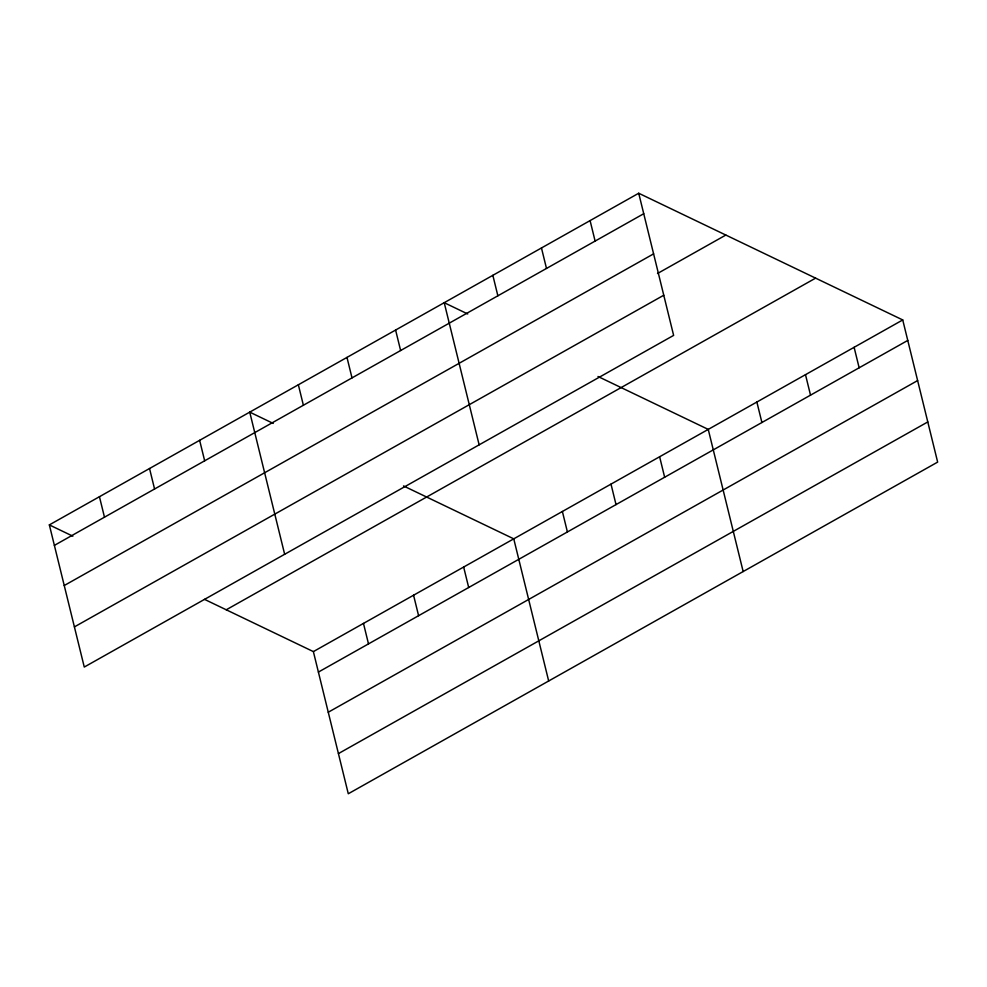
<?xml version="1.0" encoding="UTF-8"?>
<svg xmlns="http://www.w3.org/2000/svg" width="987" height="987" viewBox="0 0 987 987"><rect width="100%" height="100%" fill="white"/><g stroke="black" fill="none" stroke-linecap="round" stroke-linejoin="round"><path stroke-width="1.48" d="M638.712 193.242L673.627 335.395L84.265 667.052L49.35 524.899L638.712 193.242L902.735 319.948L937.65 462.101L348.288 793.758L313.373 651.605L204.482 599.343M54.384 545.379L643.734 213.723M64.241 585.525L653.604 253.869M657.502 273.51L725.84 235.054M74.407 626.893L663.757 295.236M226.245 609.793L815.607 278.137M313.373 651.605L902.735 319.948M318.406 672.073L907.769 340.429M328.264 712.232L917.626 380.575M338.43 753.599L927.792 421.942M467.727 313.977L444.224 302.688L479.139 444.841M597.999 376.491L708.247 429.394L743.162 571.547M273.239 423.423L249.736 412.134L284.651 554.287M403.51 485.937L513.758 538.84L548.673 680.993M49.35 524.899L72.865 536.188M854.113 347.313L859.146 367.781M805.491 374.678L810.524 395.145M756.869 402.03L761.902 422.51M659.624 456.759L664.646 477.227M590.09 220.607L595.112 241.075M611.002 484.123L616.024 504.591M541.468 247.971L546.49 268.439M562.38 511.476L567.402 531.956M492.846 275.324L497.867 295.804M463.656 567.031L468.689 587.512M395.602 330.053L400.623 350.521M413.565 595.223L418.599 615.703M346.98 357.417L352.001 377.885M363.475 623.414L368.496 643.894M298.358 384.77L303.379 405.25M199.633 440.325L204.667 460.806M149.543 468.517L154.564 488.997M99.44 496.708L104.474 517.188"/></g></svg>
